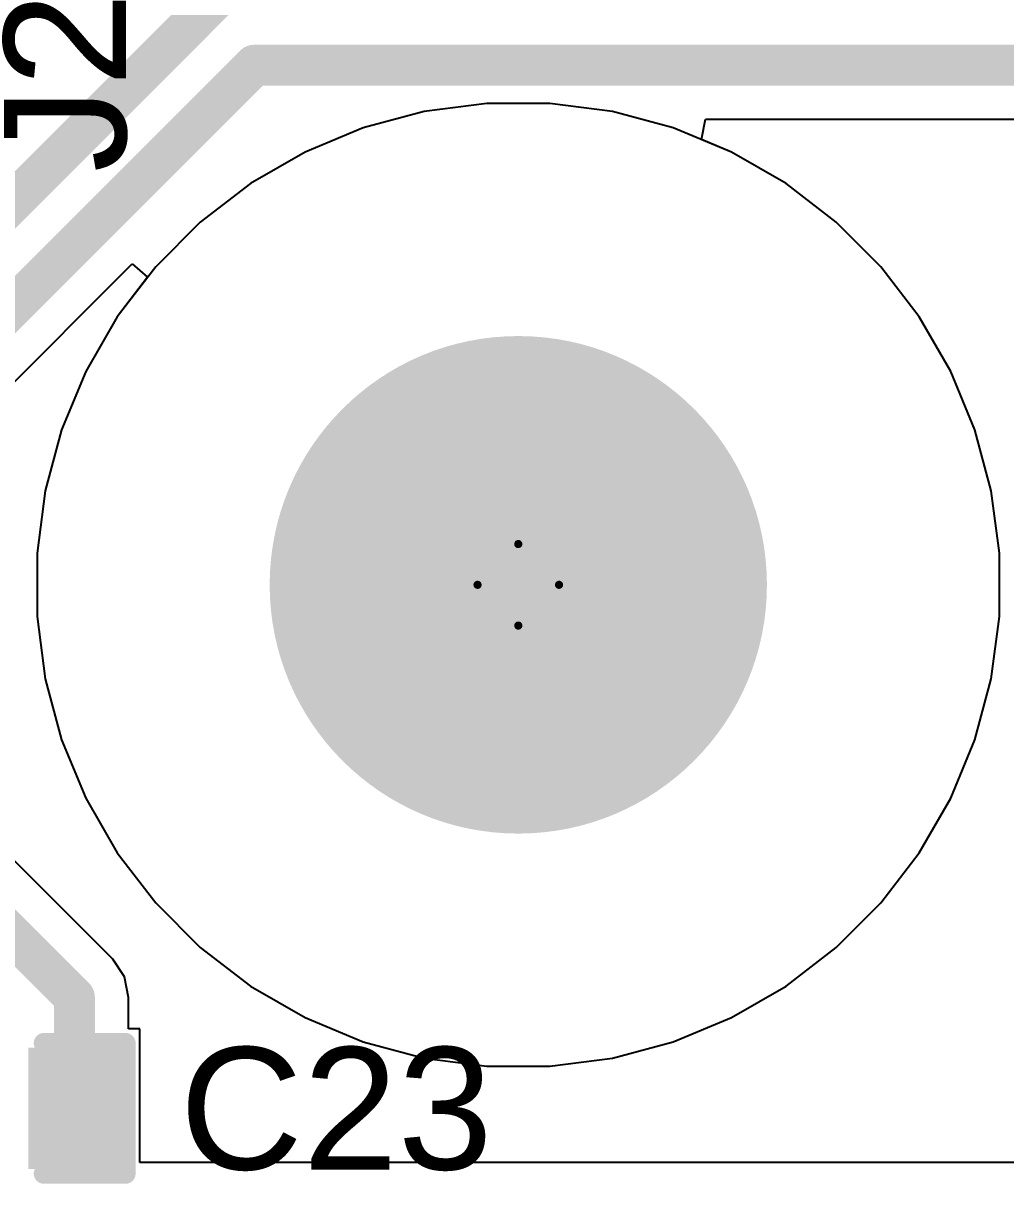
# Model space of a CAD drawing. Header units: inches. Extents: x -6 to 198, y 0 to 119.
# Drawn here: x 32.17 to 38.29, y 46.92 to 54.16 of the extents above; entities that cross this region are included whole.
import ezdxf

# ---------------------------------------------------------------- set-up
doc = ezdxf.new("R2010")
doc.units = ezdxf.units.IN
for name, color, linetype in [('Bottom Layer', 5, 'Continuous'), ('Bottom Solder', 6, 'Continuous'), ('Drill Drawing', 1, 'Continuous'), ('Multi-Layer', 9, 'Continuous'), ('Pad Holes', 156, 'Continuous'), ('Top Layer', 1, 'Continuous'), ('Top Overlay', 2, 'Continuous'), ('Top Paste', 8, 'Continuous'), ('Top Solder', 216, 'Continuous')]:
    doc.layers.add(name, color=color, linetype=linetype)
doc.styles.add('Arial', font='', dxfattribs={"height": 0.2})
doc.styles.get('Arial').set_extended_font_data('Arial')

# ---------------------------------------------------------------- blocks, each defined once
blk = doc.blocks.new('C___0402_107')
at = {"layer": 'Top Layer'}
for points in [[(-0.6985, -0.3175), (-0.6985, 0.3175), (-0.2413, 0.3175), (-0.2413, -0.3175)], [(0.2413, -0.3175), (0.2413, 0.3175), (0.6985, 0.3175), (0.6985, -0.3175)]]:
    blk.add_hatch(color=1, dxfattribs=at).paths.add_polyline_path(points)
at = {"layer": 'Top Paste'}
for points in [[(-0.6985, -0.3175), (-0.6985, 0.3175), (-0.2413, 0.3175), (-0.2413, -0.3175)], [(0.2413, -0.3175), (0.2413, 0.3175), (0.6985, 0.3175), (0.6985, -0.3175)]]:
    blk.add_hatch(color=8, dxfattribs=at).paths.add_polyline_path(points)
at = {"layer": 'Top Solder'}
for points in [[(-0.7585, -0.3775), (-0.7585, 0.3775), (-0.1813, 0.3775), (-0.1813, -0.3775)], [(0.1813, -0.3775), (0.1813, 0.3775), (0.7585, 0.3775), (0.7585, -0.3775)]]:
    blk.add_hatch(color=216, dxfattribs=at).paths.add_polyline_path(points)
at = {"layer": 'Top Overlay'}
for points in [[(-0.7874, -0.4064, 0.127, 0.127, 0), (-0.7874, 0.4064, 0.127, 0.127, 0)], [(-0.7874, 0.4064, 0.127, 0.127, 0), (-0.2794, 0.4064, 0.127, 0.127, 0)], [(0.2794, 0.4064, 0.127, 0.127, 0), (0.7874, 0.4064, 0.127, 0.127, 0)], [(0.7874, -0.4064, 0.127, 0.127, 0), (0.7874, 0.4064, 0.127, 0.127, 0)], [(-0.7874, -0.4064, 0.127, 0.127, 0), (-0.2794, -0.4064, 0.127, 0.127, 0)], [(0.2794, -0.4064, 0.127, 0.127, 0), (0.7874, -0.4064, 0.127, 0.127, 0)]]:
    blk.add_lwpolyline(points, format="xyseb", dxfattribs=at)
for points in [[(-0.8191, 0.4064, 0.0635, 0.0635, 1), (-0.7556, 0.4064, 0.0635, 0.0635, 1)], [(-0.8191, 0.4064, 0.0635, 0.0635, 1), (-0.7556, 0.4064, 0.0635, 0.0635, 1)], [(-0.3111, 0.4064, 0.0635, 0.0635, 1), (-0.2477, 0.4064, 0.0635, 0.0635, 1)], [(0.2477, 0.4064, 0.0635, 0.0635, 1), (0.3111, 0.4064, 0.0635, 0.0635, 1)], [(0.7556, 0.4064, 0.0635, 0.0635, 1), (0.8191, 0.4064, 0.0635, 0.0635, 1)], [(0.7556, 0.4064, 0.0635, 0.0635, 1), (0.8191, 0.4064, 0.0635, 0.0635, 1)], [(-0.8191, -0.4064, 0.0635, 0.0635, 1), (-0.7556, -0.4064, 0.0635, 0.0635, 1)], [(-0.8191, -0.4064, 0.0635, 0.0635, 1), (-0.7556, -0.4064, 0.0635, 0.0635, 1)], [(-0.3111, -0.4064, 0.0635, 0.0635, 1), (-0.2477, -0.4064, 0.0635, 0.0635, 1)], [(0.2477, -0.4064, 0.0635, 0.0635, 1), (0.3111, -0.4064, 0.0635, 0.0635, 1)], [(0.7556, -0.4064, 0.0635, 0.0635, 1), (0.8191, -0.4064, 0.0635, 0.0635, 1)], [(0.7556, -0.4064, 0.0635, 0.0635, 1), (0.8191, -0.4064, 0.0635, 0.0635, 1)]]:
    blk.add_lwpolyline(points, format="xyseb", close=True, dxfattribs=at)

msp = doc.modelspace()

# ---------------------------------------------------------------- hatches: boundary and pattern name
at = {"layer": 'Bottom Solder'}
h = msp.add_hatch(color=6, dxfattribs=at)
edge = h.paths.add_edge_path()
edge.add_arc((35.254, 50.657), 0.0508, 0, 360)
at = {"layer": 'Pad Holes'}
h = msp.add_hatch(color=7, dxfattribs=at)
edge = h.paths.add_edge_path()
edge.add_arc((35.254, 50.657), 1.55, 0, 360)
at = {"layer": 'Top Solder'}
h = msp.add_hatch(color=216, dxfattribs=at)
edge = h.paths.add_edge_path()
edge.add_arc((35.254, 50.657), 0.0508, 0, 360)

# ---------------------------------------------------------------- linework, layer by layer
at = {"layer": 'Bottom Layer'}
for p, q in [((36.3959, 53.4312), (36.4211, 53.5582)), ((36.4211, 53.5582), (58.9391, 53.5582)), ((36.5837, 53.3534), (36.3959, 53.4312)), ((36.9243, 53.1568), (36.5837, 53.3534)), ((37.2363, 52.9174), (36.9243, 53.1568)), ((37.5144, 52.6393), (37.2363, 52.9174)), ((31.9998, 51.8098), (32.8475, 52.6575)), ((32.8475, 52.6575), (32.9432, 52.5736)), ((32.9432, 52.5736), (32.7542, 52.3273)), ((37.7538, 52.3273), (37.5144, 52.6393)), ((32.7542, 52.3273), (32.5576, 51.9867)), ((37.9504, 51.9867), (37.7538, 52.3273)), ((32.5576, 51.9867), (32.4071, 51.6234)), ((38.1009, 51.6234), (37.9504, 51.9867)), ((32.4071, 51.6234), (32.3053, 51.2435)), ((38.2027, 51.2435), (38.1009, 51.6234)), ((32.3053, 51.2435), (32.254, 50.8536)), ((38.254, 50.8536), (38.2027, 51.2435)), ((32.254, 50.8536), (32.254, 50.4604)), ((38.254, 50.4604), (38.254, 50.8536)), ((32.254, 50.4604), (32.3053, 50.0705)), ((38.2027, 50.0705), (38.254, 50.4604)), ((32.3053, 50.0705), (32.4071, 49.6906)), ((38.1009, 49.6906), (38.2027, 50.0705)), ((32.4071, 49.6906), (32.5576, 49.3273)), ((37.9504, 49.3273), (38.1009, 49.6906)), ((32.5576, 49.3273), (32.7542, 48.9867)), ((37.7538, 48.9867), (37.9504, 49.3273)), ((32.7542, 48.9867), (32.9936, 48.6747)), ((37.5144, 48.6747), (37.7538, 48.9867)), ((32.9936, 48.6747), (33.2717, 48.3966)), ((37.2363, 48.3966), (37.5144, 48.6747)), ((33.2717, 48.3966), (33.5837, 48.1572)), ((36.9243, 48.1572), (37.2363, 48.3966)), ((33.5837, 48.1572), (33.9243, 47.9606)), ((36.5837, 47.9606), (36.9243, 48.1572)), ((33.9243, 47.9606), (34.2876, 47.8101)), ((36.2204, 47.8101), (36.5837, 47.9606)), ((34.2876, 47.8101), (34.6675, 47.7083)), ((35.8405, 47.7083), (36.2204, 47.8101)), ((34.6675, 47.7083), (35.0574, 47.657)), ((35.0574, 47.657), (35.4506, 47.657)), ((35.4506, 47.657), (35.8405, 47.7083))]:
    msp.add_line(p, q, dxfattribs=at)
for points in [[(31.6099, 52.5486, 0.254, 0.254, 0), (33.4765, 54.4152, 0.254, 0.254, 0)], [(31.7618, 52.0478, 0.254, 0.254, 0), (33.6088, 53.8949, 0.254, 0.254, 0)], [(33.6088, 53.8949, 0.254, 0.254, 0), (59.0786, 53.8949, 0.254, 0.254, 0)]]:
    msp.add_lwpolyline(points, format="xyseb", dxfattribs=at)
msp.add_lwpolyline([(33.5453, 53.8949, 0.127, 0.127, 1), (33.6723, 53.8949, 0.127, 0.127, 1)], format="xyseb", close=True, dxfattribs=at)
msp.add_lwpolyline([(33.5453, 53.8949, 0.127, 0.127, 1), (33.6723, 53.8949, 0.127, 0.127, 1)], format="xyseb", close=True, dxfattribs=at)
at = {"layer": 'Drill Drawing'}
for points in [[(35, 50.657, 0.0508, 0.0508, 0), (35.254, 50.911, 0.0508, 0.0508, 0)], [(35.254, 50.911, 0.0508, 0.0508, 0), (35.508, 50.657, 0.0508, 0.0508, 0)], [(35, 50.657, 0.0508, 0.0508, 0), (35.254, 50.403, 0.0508, 0.0508, 0)], [(35.254, 50.403, 0.0508, 0.0508, 0), (35.508, 50.657, 0.0508, 0.0508, 0)]]:
    msp.add_lwpolyline(points, format="xyseb", dxfattribs=at)
for points in [[(35.2413, 50.911, 0.0254, 0.0254, 1), (35.2667, 50.911, 0.0254, 0.0254, 1)], [(35.2413, 50.911, 0.0254, 0.0254, 1), (35.2667, 50.911, 0.0254, 0.0254, 1)], [(34.9873, 50.657, 0.0254, 0.0254, 1), (35.0127, 50.657, 0.0254, 0.0254, 1)], [(34.9873, 50.657, 0.0254, 0.0254, 1), (35.0127, 50.657, 0.0254, 0.0254, 1)], [(35.4953, 50.657, 0.0254, 0.0254, 1), (35.5207, 50.657, 0.0254, 0.0254, 1)], [(35.4953, 50.657, 0.0254, 0.0254, 1), (35.5207, 50.657, 0.0254, 0.0254, 1)], [(35.2413, 50.403, 0.0254, 0.0254, 1), (35.2667, 50.403, 0.0254, 0.0254, 1)], [(35.2413, 50.403, 0.0254, 0.0254, 1), (35.2667, 50.403, 0.0254, 0.0254, 1)]]:
    msp.add_lwpolyline(points, format="xyseb", close=True, dxfattribs=at)
at = {"layer": 'Multi-Layer'}
for p, q in [((35.0574, 53.657), (34.6675, 53.6057)), ((35.254, 53.657), (35.0574, 53.657)), ((35.4506, 53.657), (35.254, 53.657)), ((35.8405, 53.6057), (35.4506, 53.657)), ((34.6675, 53.6057), (34.2876, 53.5039)), ((36.2204, 53.5039), (35.8405, 53.6057)), ((34.2876, 53.5039), (33.9243, 53.3534)), ((36.5837, 53.3534), (36.2204, 53.5039)), ((33.9243, 53.3534), (33.5837, 53.1568)), ((36.9243, 53.1568), (36.5837, 53.3534)), ((33.5837, 53.1568), (33.2717, 52.9174)), ((37.2363, 52.9174), (36.9243, 53.1568)), ((33.2717, 52.9174), (32.9936, 52.6393)), ((37.5144, 52.6393), (37.2363, 52.9174)), ((32.9936, 52.6393), (32.7542, 52.3273)), ((37.7538, 52.3273), (37.5144, 52.6393)), ((32.7542, 52.3273), (32.5576, 51.9867)), ((37.9504, 51.9867), (37.7538, 52.3273)), ((32.5576, 51.9867), (32.4071, 51.6234)), ((38.1009, 51.6234), (37.9504, 51.9867)), ((32.4071, 51.6234), (32.3053, 51.2435)), ((38.2027, 51.2435), (38.1009, 51.6234)), ((32.3053, 51.2435), (32.254, 50.8536)), ((38.254, 50.8536), (38.2027, 51.2435)), ((32.254, 50.8536), (32.254, 50.657)), ((38.254, 50.657), (38.254, 50.8536)), ((32.254, 50.657), (32.254, 50.657)), ((32.254, 50.657), (32.254, 50.4604)), ((38.254, 50.4604), (38.254, 50.657)), ((32.254, 50.4604), (32.3053, 50.0705)), ((38.2027, 50.0705), (38.254, 50.4604)), ((32.3053, 50.0705), (32.4071, 49.6906)), ((38.1009, 49.6906), (38.2027, 50.0705)), ((32.4071, 49.6906), (32.5576, 49.3273)), ((37.9504, 49.3273), (38.1009, 49.6906)), ((32.5576, 49.3273), (32.7542, 48.9867)), ((37.7538, 48.9867), (37.9504, 49.3273)), ((32.7542, 48.9867), (32.9936, 48.6747)), ((37.5144, 48.6747), (37.7538, 48.9867)), ((32.9936, 48.6747), (33.2717, 48.3966)), ((37.2363, 48.3966), (37.5144, 48.6747)), ((33.2717, 48.3966), (33.5837, 48.1572)), ((36.9243, 48.1572), (37.2363, 48.3966)), ((33.5837, 48.1572), (33.9243, 47.9606)), ((36.5837, 47.9606), (36.9243, 48.1572)), ((33.9243, 47.9606), (34.2876, 47.8101)), ((36.2204, 47.8101), (36.5837, 47.9606)), ((34.2876, 47.8101), (34.6675, 47.7083)), ((35.8405, 47.7083), (36.2204, 47.8101)), ((34.6675, 47.7083), (35.0574, 47.657)), ((35.0574, 47.657), (35.254, 47.657)), ((35.254, 47.657), (35.4506, 47.657)), ((35.4506, 47.657), (35.8405, 47.7083))]:
    msp.add_line(p, q, dxfattribs=at)
at = {"layer": 'Top Layer'}
for p, q in [((35.0574, 53.657), (34.6675, 53.6057)), ((35.4506, 53.657), (35.0574, 53.657)), ((35.8405, 53.6057), (35.4506, 53.657)), ((34.6675, 53.6057), (34.2876, 53.5039)), ((36.2204, 53.5039), (35.8405, 53.6057)), ((34.2876, 53.5039), (33.9243, 53.3534)), ((36.5837, 53.3534), (36.2204, 53.5039)), ((33.9243, 53.3534), (33.5837, 53.1568)), ((36.9243, 53.1568), (36.5837, 53.3534)), ((33.5837, 53.1568), (33.2717, 52.9174)), ((37.2363, 52.9174), (36.9243, 53.1568)), ((33.2717, 52.9174), (32.9936, 52.6393)), ((37.5144, 52.6393), (37.2363, 52.9174)), ((32.9936, 52.6393), (32.7542, 52.3273)), ((37.7538, 52.3273), (37.5144, 52.6393)), ((32.7542, 52.3273), (32.5576, 51.9867)), ((37.9504, 51.9867), (37.7538, 52.3273)), ((32.5576, 51.9867), (32.4071, 51.6234)), ((38.1009, 51.6234), (37.9504, 51.9867)), ((32.4071, 51.6234), (32.3053, 51.2435)), ((38.2027, 51.2435), (38.1009, 51.6234)), ((32.3053, 51.2435), (32.254, 50.8536)), ((38.254, 50.8536), (38.2027, 51.2435)), ((32.254, 50.8536), (32.254, 50.4604)), ((38.254, 50.4604), (38.254, 50.8536)), ((32.254, 50.4604), (32.3053, 50.0705)), ((38.2027, 50.0705), (38.254, 50.4604)), ((32.3053, 50.0705), (32.4071, 49.6906)), ((38.1009, 49.6906), (38.2027, 50.0705)), ((32.4071, 49.6906), (32.5576, 49.3273)), ((37.9504, 49.3273), (38.1009, 49.6906)), ((32.5576, 49.3273), (32.7542, 48.9867)), ((37.7538, 48.9867), (37.9504, 49.3273)), ((32.7254, 48.3244), (31.8487, 49.201)), ((32.7542, 48.9867), (32.9936, 48.6747)), ((37.5144, 48.6747), (37.7538, 48.9867)), ((32.9936, 48.6747), (33.2717, 48.3966)), ((37.2363, 48.3966), (37.5144, 48.6747)), ((33.2717, 48.3966), (33.5837, 48.1572)), ((36.9243, 48.1572), (37.2363, 48.3966)), ((32.7984, 48.2151), (32.7254, 48.3244)), ((32.824, 48.0863), (32.7984, 48.2151)), ((33.5837, 48.1572), (33.9243, 47.9606)), ((36.5837, 47.9606), (36.9243, 48.1572)), ((32.824, 47.8902), (32.824, 48.0863)), ((33.9243, 47.9606), (34.2876, 47.8101)), ((36.2204, 47.8101), (36.5837, 47.9606)), ((32.8937, 47.8902), (32.824, 47.8902)), ((32.8937, 47.058), (32.8937, 47.8902)), ((34.2876, 47.8101), (34.6675, 47.7083)), ((35.8405, 47.7083), (36.2204, 47.8101)), ((34.6675, 47.7083), (35.0574, 47.657)), ((35.0574, 47.657), (35.4506, 47.657)), ((35.4506, 47.657), (35.8405, 47.7083)), ((40.218, 47.058), (32.8937, 47.058))]:
    msp.add_line(p, q, dxfattribs=at)
for points in [[(31.6107, 48.963, 0.254, 0.254, 0), (32.4873, 48.0863, 0.254, 0.254, 0)], [(32.4873, 47.3949, 0.254, 0.254, 0), (32.4873, 48.0863, 0.254, 0.254, 0)]]:
    msp.add_lwpolyline(points, format="xyseb", dxfattribs=at)
for points in [[(32.4238, 48.0863, 0.127, 0.127, 1), (32.5508, 48.0863, 0.127, 0.127, 1)], [(32.4238, 48.0863, 0.127, 0.127, 1), (32.5508, 48.0863, 0.127, 0.127, 1)], [(32.4238, 47.3949, 0.127, 0.127, 1), (32.5508, 47.3949, 0.127, 0.127, 1)]]:
    msp.add_lwpolyline(points, format="xyseb", close=True, dxfattribs=at)

# ---------------------------------------------------------------- block references
msp.add_blockref('C___0402_107', (32.0174, 47.3949))

# ---------------------------------------------------------------- texts
at = {"layer": 'Top Overlay', "style": 'Arial'}
msp.add_text('J2', height=0.762, rotation=90, dxfattribs=at).set_placement((32.8088, 53.2269))
msp.add_text('C23', height=0.762, dxfattribs=at).set_placement((33.1423, 47.014))

doc.saveas('drawing.dxf')
